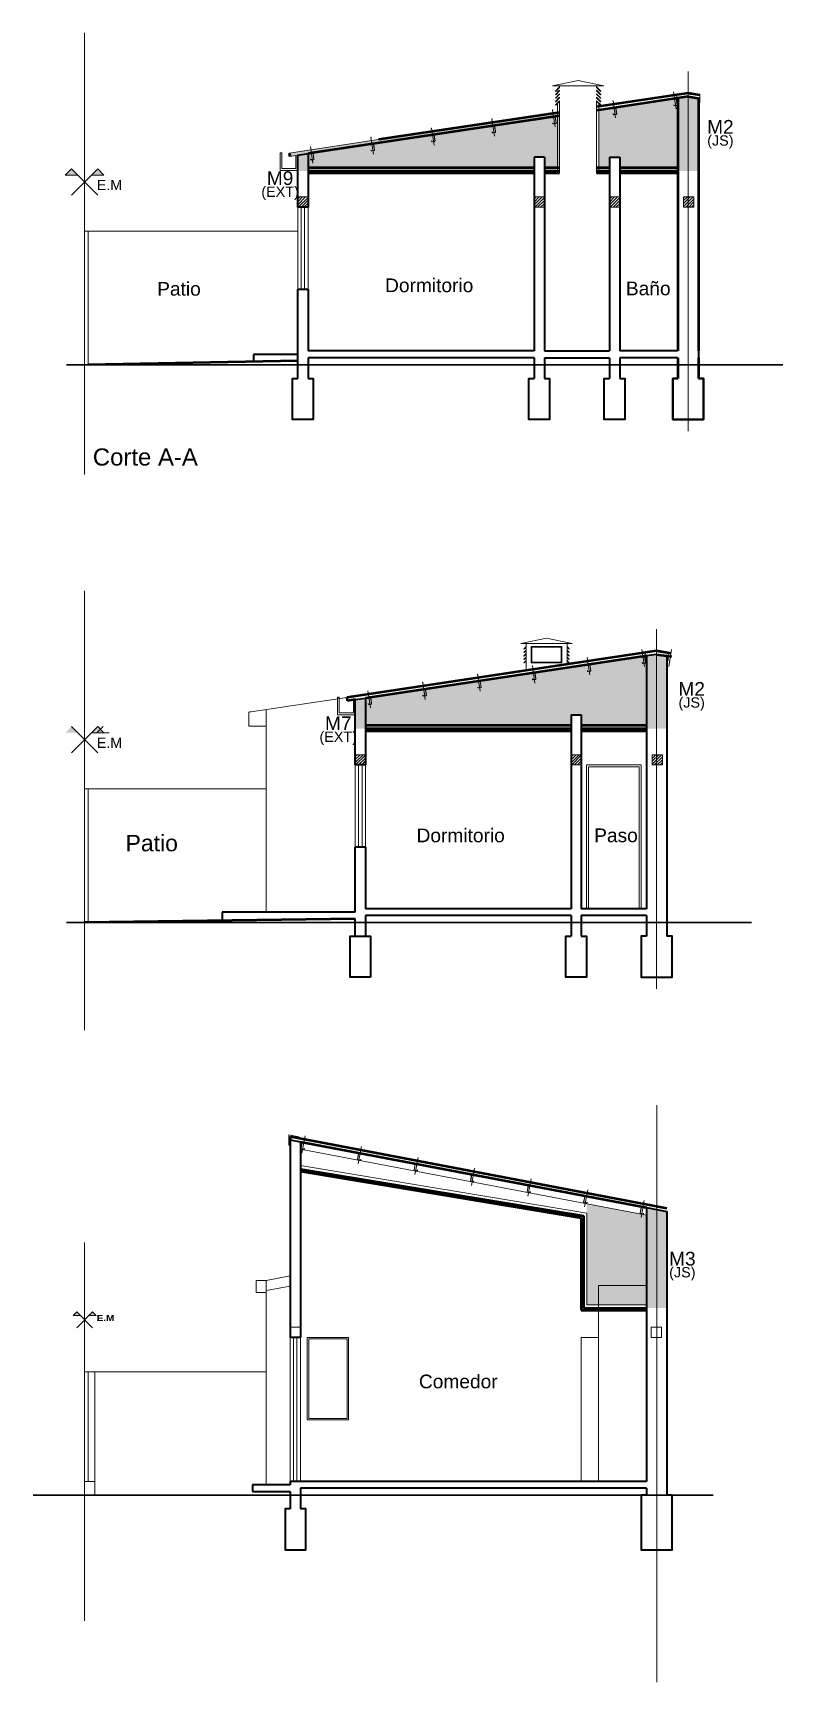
# Model space of a CAD drawing. Header units: millimetres. Extents: x 2761 to 2943, y 1816 to 1962.
# Drawn here: x 2848.55 to 2859.49, y 1832.33 to 1856.41 of the extents above; entities that cross this region are included whole.
import ezdxf
from ezdxf.enums import TextEntityAlignment as Align

# ---------------------------------------------------------------- set-up
doc = ezdxf.new("R2010")
doc.units = ezdxf.units.MM
doc.linetypes.add('DASHDOT', pattern=[25.4, 12.7, -6.35, 0, -6.35])
for name, color, linetype, lineweight in [('Aberturas', 1, 'Continuous', 18), ('Ambientes No climatizados', 3, 'Continuous', 15), ('Cotas', 1, 'Continuous', 15), ('Detalles', 3, 'Continuous', 15), ('Ejes', 3, 'DASHDOT', 13), ('Muros', 6, 'Continuous', 50), ('Muros de la envolvente térmica', 5, 'Continuous', 15), ('Textos', 3, 'Continuous', 9), ('Vistas', 1, 'Continuous', 20)]:
    doc.layers.add(name, color=color, linetype=linetype, lineweight=lineweight)
doc.styles.get("Standard").update_dxf_attribs({"font": 'arial.ttf'})
doc.linetypes.add('ZIGZAG', pattern='A,0.00254,-5.08,[131,ltypeshp.shx,S=5.08,R=0,X=-5.08,Y=0],-10.16,[131,ltypeshp.shx,S=5.08,R=180,X=5.08,Y=0],-5.08', length=20.32254)

# ---------------------------------------------------------------- blocks, each defined once
blk = doc.blocks.new('PCF C N10')
at = {"color": 0}
for p, q in [((-0.025, 0.008), (-0.025, 0.092)), ((-0.023, 0.008), (-0.023, 0.092)), ((0.017, 0.1), (-0.017, 0.1)), ((0.017, 0.098), (-0.017, 0.098)), ((0.017, 0.002), (-0.017, 0.002)), ((0.017, 0), (-0.017, 0)), ((0.023, 0.085), (0.023, 0.092)), ((0.023, 0.085), (0.025, 0.085)), ((0.023, 0.008), (0.023, 0.015)), ((0.023, 0.015), (0.025, 0.015)), ((0.025, 0.085), (0.025, 0.092)), ((0.025, 0.008), (0.025, 0.015))]:
    blk.add_line(p, q, dxfattribs=at)
for centre, radius, start, end in [((-0.017, 0.092), 0.008, 90, 180), ((-0.017, 0.008), 0.008, 180, 270), ((-0.017, 0.092), 0.006, 90, 180), ((-0.017, 0.008), 0.006, 180, 270), ((0.017, 0.092), 0.008, 360, 90), ((0.017, 0.092), 0.006, 360, 90), ((0.017, 0.008), 0.008, 270, 360), ((0.017, 0.008), 0.006, 270, 360)]:
    blk.add_arc(centre, radius, start, end, dxfattribs=at)

msp = doc.modelspace()

# ---------------------------------------------------------------- hatches: boundary and pattern name
at = {"layer": 'Ambientes No climatizados', "lineweight": 20}
h = msp.add_hatch(color=256, dxfattribs=at)
h.dxf.hatch_style = 1
h.paths.add_polyline_path([(2856.234, 1855.252), (2856.137, 1855.238), (2856.159, 1855.091), (2856.147, 1855.09, -0.645751), (2856.133, 1855.094), (2856.132, 1855.101), (2856.134, 1855.101), (2856.135, 1855.094, 0.414214), (2856.142, 1855.089), (2856.159, 1855.091), (2856.137, 1855.238), (2853.588, 1854.855), (2852.288, 1854.66), (2852.295, 1854.611), (2852.411, 1854.628), (2852.561, 1854.651), (2852.561, 1854.449), (2855.861, 1854.449), (2855.861, 1854.601), (2856.011, 1854.601), (2856.011, 1854.449), (2856.234, 1854.449)])
h.paths.add_polyline_path([(2855.239, 1855.037), (2855.24, 1855.038), (2855.239, 1855.044, -0.414214), (2855.245, 1855.051), (2855.278, 1855.056, -0.414214), (2855.285, 1855.051), (2855.287, 1855.052, 0.414214), (2855.278, 1855.058), (2855.244, 1855.053, 0.414214), (2855.237, 1855.044)], flags=16)
h.paths.add_polyline_path([(2855.252, 1854.961, 0.414214), (2855.259, 1854.956), (2855.293, 1854.959), (2855.259, 1854.956, -0.414214), (2855.252, 1854.961), (2855.249, 1854.968)], flags=16)
h.paths.add_polyline_path([(2854.403, 1854.919, 0.414214), (2854.394, 1854.926), (2854.361, 1854.921, 0.414214), (2854.354, 1854.912), (2854.355, 1854.905), (2854.357, 1854.905), (2854.356, 1854.912, -0.414214), (2854.361, 1854.919), (2854.395, 1854.924, -0.414214), (2854.401, 1854.919)], flags=16)
h.paths.add_polyline_path([(2854.409, 1854.827), (2854.375, 1854.824, -0.414214), (2854.368, 1854.829), (2854.365, 1854.836), (2854.368, 1854.829, 0.414214), (2854.375, 1854.824)], flags=16)
h.paths.add_polyline_path([(2856.143, 1855.087), (2856.176, 1855.094, 0.414214), (2856.181, 1855.101), (2856.168, 1855.184), (2856.17, 1855.184), (2856.181, 1855.101, -0.414214), (2856.176, 1855.094)], flags=16)
h.paths.add_polyline_path([(2856.122, 1855.17), (2856.121, 1855.177), (2856.123, 1855.177), (2856.124, 1855.17)], flags=16)
h.paths.add_polyline_path([(2853.52, 1854.787, 0.414214), (2853.511, 1854.793), (2853.477, 1854.788, 0.414214), (2853.47, 1854.779), (2853.471, 1854.772), (2853.473, 1854.773), (2853.472, 1854.779, -0.414214), (2853.477, 1854.786), (2853.511, 1854.791, -0.414214), (2853.518, 1854.786)], flags=16)
h.paths.add_polyline_path([(2853.526, 1854.694), (2853.492, 1854.691, -0.414214), (2853.485, 1854.696), (2853.482, 1854.703), (2853.485, 1854.696, 0.414214), (2853.492, 1854.691)], flags=16)
h.paths.add_polyline_path([(2852.636, 1854.654, 0.414214), (2852.627, 1854.661), (2852.594, 1854.656, 0.414214), (2852.587, 1854.647), (2852.588, 1854.64), (2852.59, 1854.64), (2852.589, 1854.647, -0.414214), (2852.594, 1854.654), (2852.628, 1854.659, -0.414214), (2852.634, 1854.654)], flags=16)
h.paths.add_polyline_path([(2852.642, 1854.562), (2852.608, 1854.559, -0.414214), (2852.601, 1854.564), (2852.598, 1854.57), (2852.601, 1854.564, 0.414214), (2852.608, 1854.559)], flags=16)
h.paths.add_polyline_path([(2857.961, 1855.403), (2857.943, 1855.393), (2857.943, 1855.458), (2856.804, 1855.287), (2856.804, 1855.248), (2856.804, 1854.449), (2856.961, 1854.449), (2856.961, 1854.601), (2857.111, 1854.601), (2857.111, 1854.449), (2857.961, 1854.449)])
h = msp.add_hatch(color=256, dxfattribs=at)
h.dxf.hatch_style = 1
h.paths.add_polyline_path([(2857.5, 1847.259), (2857.483, 1847.248), (2857.483, 1847.314), (2853.4, 1846.701), (2853.4, 1846.304), (2856.4, 1846.304), (2856.4, 1846.456), (2856.55, 1846.456), (2856.55, 1846.304), (2857.5, 1846.304)])
h = msp.add_hatch(color=256, dxfattribs=at)
h.dxf.hatch_style = 1
h.paths.add_polyline_path([(2857.5, 1839.151), (2856.63, 1839.317), (2856.63, 1839.18), (2856.63, 1837.842), (2856.801, 1837.842), (2856.801, 1838.121), (2857.5, 1838.121)])
h.paths.add_polyline_path([(2857.5, 1838.121), (2856.801, 1838.121), (2856.801, 1837.842), (2857.5, 1837.842)])
at = {"layer": 'Detalles', "lineweight": 20}
h = msp.add_hatch(dxfattribs=at)
h.set_pattern_fill('_USER', color=9, scale=0.03, angle=45, pattern_type=0)
h.set_pattern_definition([(45, (2679.182013, 924.383026), (-0.0212132034, 0.0212132034), [])])
h.paths.add_polyline_path([(2852.411, 1854.019), (2852.411, 1853.869), (2852.561, 1853.869), (2852.561, 1854.019)])
h = msp.add_hatch(dxfattribs=at)
h.set_pattern_fill('_USER', color=9, scale=0.03, angle=45, pattern_type=0)
h.set_pattern_definition([(45, (2675.932013, 924.383026), (-0.0212132034, 0.0212132034), [])])
h.paths.add_polyline_path([(2855.861, 1854.019), (2855.861, 1853.869), (2856.011, 1853.869), (2856.011, 1854.019)])
h = msp.add_hatch(dxfattribs=at)
h.set_pattern_fill('_USER', color=9, scale=0.03, angle=45, pattern_type=0)
h.set_pattern_definition([(45, (2677.032013, 924.383026), (-0.0212132034, 0.0212132034), [])])
h.paths.add_polyline_path([(2856.961, 1854.019), (2856.961, 1853.869), (2857.111, 1853.869), (2857.111, 1854.019)])
h = msp.add_hatch(dxfattribs=at)
h.set_pattern_fill('_USER', color=9, scale=0.03, angle=45, pattern_type=0)
h.set_pattern_definition([(45, (2722.964016, 947.021205), (-0.0212132034, 0.0212132034), [])])
h.paths.add_polyline_path([(2858.044, 1854.019), (2858.044, 1853.869), (2858.194, 1853.869), (2858.194, 1854.019)])
h = msp.add_hatch(dxfattribs=at)
h.set_pattern_fill('_USER', color=9, scale=0.03, angle=45, pattern_type=0)
h.set_pattern_definition([(45, (2680.021325, 916.238397), (-0.0212132034, 0.0212132034), [])])
h.paths.add_polyline_path([(2853.25, 1845.874), (2853.25, 1845.724), (2853.4, 1845.724), (2853.4, 1845.874)])
h = msp.add_hatch(dxfattribs=at)
h.set_pattern_fill('_USER', color=9, scale=0.03, angle=45, pattern_type=0)
h.set_pattern_definition([(45, (2676.471325, 916.238397), (-0.0212132034, 0.0212132034), [])])
h.paths.add_polyline_path([(2856.4, 1845.874), (2856.4, 1845.724), (2856.55, 1845.724), (2856.55, 1845.874)])
h = msp.add_hatch(dxfattribs=at)
h.set_pattern_fill('_USER', color=9, scale=0.03, angle=45, pattern_type=0)
h.set_pattern_definition([(45, (2722.503328, 938.876576), (-0.0212132034, 0.0212132034), [])])
h.paths.add_polyline_path([(2857.583, 1845.874), (2857.583, 1845.724), (2857.733, 1845.724), (2857.733, 1845.874)])
at = {"layer": 'Muros de la envolvente térmica', "lineweight": 20}
h = msp.add_hatch(color=256, dxfattribs=at)
h.dxf.hatch_style = 1
h.paths.add_polyline_path([(2858.111, 1855.483), (2857.961, 1855.461), (2857.961, 1854.399), (2858.111, 1854.399)])
h.paths.add_polyline_path([(2858.261, 1855.461), (2858.111, 1855.483), (2858.111, 1854.399), (2858.261, 1854.399)])
h.paths.add_polyline_path([(2852.561, 1854.651), (2852.411, 1854.628), (2852.411, 1854.399), (2852.561, 1854.399)])
h = msp.add_hatch(color=256, dxfattribs=at)
h.dxf.hatch_style = 1
h.paths.add_polyline_path([(2857.65, 1847.339), (2857.5, 1847.316), (2857.5, 1846.254), (2857.65, 1846.254)])
h.paths.add_polyline_path([(2857.8, 1847.316), (2857.65, 1847.339), (2857.65, 1846.254), (2857.8, 1846.254)])
h.paths.add_polyline_path([(2853.4, 1846.701), (2853.25, 1846.679), (2853.25, 1846.254), (2853.4, 1846.254)])
h = msp.add_hatch(color=256, dxfattribs=at)
h.dxf.hatch_style = 1
h.paths.add_polyline_path([(2857.8, 1839.202), (2857.651, 1839.23), (2857.651, 1837.792), (2857.8, 1837.792)])
h.paths.add_polyline_path([(2857.651, 1839.23), (2857.5, 1839.259), (2857.5, 1837.792), (2857.651, 1837.792)])
at = {"layer": 'Textos'}
h = msp.add_hatch(color=9, dxfattribs=at)
h.paths.add_polyline_path([(2849.108, 1854.429), (2849.018, 1854.337), (2849.2, 1854.337)])
h.paths.add_polyline_path([(2849.492, 1854.429), (2849.4, 1854.337), (2849.581, 1854.337)])
h = msp.add_hatch(color=9, dxfattribs=at)
h.paths.add_polyline_path([(2849.108, 1846.285), (2849.019, 1846.193), (2849.2, 1846.193)])
h.paths.add_polyline_path([(2849.492, 1846.285), (2849.4, 1846.193), (2849.582, 1846.193)])
h = msp.add_hatch(color=9, dxfattribs=at)
h.paths.add_polyline_path([(2849.185, 1837.737), (2849.131, 1837.682), (2849.24, 1837.682)])
h.paths.add_polyline_path([(2849.415, 1837.737), (2849.36, 1837.682), (2849.469, 1837.682)])

# ---------------------------------------------------------------- linework, layer by layer
at = {"layer": 'Aberturas', "color": 9}
for p, q in [((2852.411, 1853.869), (2852.411, 1852.669)), ((2852.461, 1853.869), (2852.461, 1852.669)), ((2852.511, 1853.869), (2852.511, 1852.669)), ((2852.561, 1853.869), (2852.561, 1852.669)), ((2853.25, 1845.724), (2853.25, 1844.524)), ((2853.3, 1845.724), (2853.3, 1844.524)), ((2853.35, 1845.724), (2853.35, 1844.524)), ((2853.4, 1845.724), (2853.4, 1844.524))]:
    msp.add_line(p, q, dxfattribs=at)
at = {"layer": 'Aberturas', "color": 9, "lineweight": 20}
for p, q in [((2852.3, 1837.362), (2852.3, 1835.262)), ((2852.35, 1837.362), (2852.35, 1835.262)), ((2852.4, 1837.362), (2852.4, 1835.262)), ((2852.45, 1837.362), (2852.45, 1835.262))]:
    msp.add_line(p, q, dxfattribs=at)
at = {"layer": 'Aberturas', "color": 9}
for points in [[(2857.424, 1843.624), (2856.624, 1843.624), (2856.624, 1845.724), (2857.424, 1845.724)], [(2857.394, 1843.624), (2856.654, 1843.624), (2856.654, 1845.694), (2857.394, 1845.694)]]:
    msp.add_lwpolyline(points, close=True, dxfattribs=at)
at = {"layer": 'Aberturas', "color": 9, "lineweight": 20}
for points in [[(2852.551, 1837.362), (2853.151, 1837.362), (2853.151, 1836.162), (2852.551, 1836.162)], [(2852.571, 1837.342), (2853.131, 1837.342), (2853.131, 1836.182), (2852.571, 1836.182)]]:
    msp.add_lwpolyline(points, close=True, dxfattribs=at)
at = {"layer": 'Cotas', "color": 9, "lineweight": 50}
for p, q in [((2857.961, 1855.461), (2857.961, 1851.769)), ((2858.261, 1855.461), (2858.261, 1851.769)), ((2857.961, 1851.669), (2857.961, 1851.369)), ((2858.261, 1851.669), (2858.261, 1851.369))]:
    msp.add_line(p, q, dxfattribs=at)
at = {"layer": 'Detalles', "color": 9, "lineweight": 5}
for p, q in [((2856.504, 1855.718), (2856.129, 1855.643)), ((2856.879, 1855.643), (2856.504, 1855.718)), ((2856.879, 1855.643), (2856.129, 1855.643)), ((2856.234, 1855.643), (2856.234, 1855.618)), ((2856.234, 1855.576), (2856.234, 1855.568)), ((2856.234, 1855.525), (2856.234, 1855.517)), ((2856.234, 1855.474), (2856.234, 1855.466)), ((2856.774, 1855.643), (2856.774, 1855.618)), ((2856.774, 1855.576), (2856.774, 1855.568)), ((2856.774, 1855.525), (2856.774, 1855.517)), ((2856.774, 1855.474), (2856.774, 1855.466)), ((2856.204, 1855.248), (2856.204, 1855.386)), ((2856.204, 1855.248), (2856.204, 1854.369)), ((2856.234, 1855.424), (2856.234, 1854.369)), ((2856.774, 1855.424), (2856.774, 1854.369)), ((2856.804, 1855.248), (2856.804, 1855.386)), ((2856.804, 1855.248), (2856.804, 1854.369)), ((2856.043, 1847.573), (2855.668, 1847.498)), ((2856.418, 1847.498), (2855.668, 1847.498)), ((2855.743, 1847.103), (2855.743, 1847.498)), ((2856.418, 1847.498), (2856.043, 1847.573)), ((2856.343, 1847.193), (2856.343, 1847.498))]:
    msp.add_line(p, q, dxfattribs=at)
at = {"layer": 'Detalles', "color": 9, "lineweight": 20}
for p, q in [((2857.934, 1855.305), (2857.897, 1855.552)), ((2856.167, 1855.04), (2856.13, 1855.287)), ((2857.05, 1855.173), (2857.013, 1855.42)), ((2854.4, 1854.775), (2854.363, 1855.022)), ((2855.283, 1854.907), (2855.246, 1855.155)), ((2852.633, 1854.51), (2852.596, 1854.757)), ((2853.516, 1854.642), (2853.479, 1854.89)), ((2856.673, 1847.04), (2856.636, 1847.288)), ((2857.473, 1847.16), (2857.436, 1847.408)), ((2857.828, 1847.16), (2857.865, 1847.408)), ((2855.072, 1846.8), (2855.035, 1847.048)), ((2855.873, 1846.92), (2855.836, 1847.168)), ((2853.472, 1846.56), (2853.435, 1846.807)), ((2854.272, 1846.68), (2854.235, 1846.928)), ((2852.518, 1840.308), (2852.47, 1840.057)), ((2852.45, 1840.113), (2857.5, 1839.151)), ((2853.343, 1840.15), (2853.295, 1839.899)), ((2852.45, 1839.873), (2856.63, 1839.18)), ((2854.168, 1839.993), (2854.12, 1839.742)), ((2854.993, 1839.836), (2854.946, 1839.585)), ((2855.819, 1839.678), (2855.771, 1839.428)), ((2856.644, 1839.521), (2856.596, 1839.271)), ((2857.469, 1839.364), (2857.422, 1839.114)), ((2856.63, 1839.18), (2856.63, 1837.842)), ((2856.63, 1837.842), (2857.5, 1837.842))]:
    msp.add_line(p, q, dxfattribs=at)
at = {"layer": 'Detalles', "color": 9, "lineweight": 50}
for p, q in [((2852.411, 1851.624), (2849.35, 1851.569)), ((2853.25, 1843.479), (2849.3, 1843.424))]:
    msp.add_line(p, q, dxfattribs=at)
at = {"layer": 'Detalles', "color": 9, "lineweight": 5}
for points in [[(2856.234, 1855.618), (2856.176, 1855.56), (2856.172, 1855.564), (2856.234, 1855.626)], [(2856.234, 1855.568), (2856.176, 1855.51), (2856.172, 1855.514), (2856.234, 1855.576)], [(2856.234, 1855.517), (2856.176, 1855.459), (2856.172, 1855.463), (2856.234, 1855.525)], [(2856.234, 1855.466), (2856.176, 1855.408), (2856.172, 1855.412), (2856.234, 1855.474)], [(2856.774, 1855.618), (2856.831, 1855.56), (2856.835, 1855.564), (2856.774, 1855.626)], [(2856.774, 1855.568), (2856.831, 1855.51), (2856.835, 1855.514), (2856.774, 1855.576)], [(2856.774, 1855.517), (2856.831, 1855.459), (2856.835, 1855.463), (2856.774, 1855.525)], [(2856.774, 1855.466), (2856.831, 1855.408), (2856.835, 1855.412), (2856.774, 1855.474)], [(2856.234, 1855.416), (2856.176, 1855.358), (2856.172, 1855.362), (2856.234, 1855.424)], [(2856.774, 1855.416), (2856.831, 1855.358), (2856.835, 1855.362), (2856.774, 1855.424)], [(2855.743, 1847.444), (2855.715, 1847.416), (2855.711, 1847.42), (2855.743, 1847.452)], [(2855.743, 1847.393), (2855.715, 1847.365), (2855.711, 1847.369), (2855.743, 1847.401)], [(2855.743, 1847.342), (2855.715, 1847.314), (2855.711, 1847.318), (2855.743, 1847.35)], [(2855.743, 1847.292), (2855.715, 1847.264), (2855.711, 1847.268), (2855.743, 1847.3)], [(2855.743, 1847.241), (2855.715, 1847.213), (2855.711, 1847.217), (2855.743, 1847.249)], [(2856.343, 1847.444), (2856.371, 1847.416), (2856.375, 1847.42), (2856.343, 1847.452)], [(2856.343, 1847.393), (2856.371, 1847.365), (2856.375, 1847.369), (2856.343, 1847.401)], [(2856.343, 1847.342), (2856.371, 1847.314), (2856.375, 1847.318), (2856.343, 1847.35)], [(2856.343, 1847.292), (2856.371, 1847.264), (2856.375, 1847.268), (2856.343, 1847.3)], [(2856.343, 1847.241), (2856.371, 1847.213), (2856.375, 1847.217), (2856.343, 1847.249)]]:
    msp.add_lwpolyline(points, dxfattribs=at)
at = {"layer": 'Detalles', "color": 9, "lineweight": 20}
for points in [[(2858.111, 1855.534), (2858.111, 1855.548), (2857.943, 1855.519), (2857.943, 1855.393), (2857.961, 1855.403)], [(2858.111, 1855.534), (2858.111, 1855.548), (2858.279, 1855.52), (2858.279, 1855.393), (2858.261, 1855.403)], [(2852.384, 1854.624), (2852.384, 1854.433), (2852.178, 1854.433), (2852.178, 1854.662), (2852.154, 1854.662), (2852.154, 1854.404), (2852.411, 1854.404)], [(2857.65, 1847.389), (2857.65, 1847.404), (2857.483, 1847.374), (2857.483, 1847.248), (2857.5, 1847.259)], [(2857.65, 1847.389), (2857.65, 1847.404), (2857.818, 1847.376), (2857.818, 1847.248), (2857.8, 1847.259)], [(2853.223, 1846.675), (2853.223, 1846.483), (2853.017, 1846.483), (2853.017, 1846.712), (2852.993, 1846.712), (2852.993, 1846.454), (2853.25, 1846.454)], [(2852.3, 1840.173), (2852.3, 1840.173), (2852.281, 1840.173), (2852.281, 1840.324), (2852.427, 1840.295), (2852.423, 1840.278)]]:
    msp.add_lwpolyline(points, dxfattribs=at)
for points in [[(2852.561, 1853.869), (2852.411, 1853.869), (2852.411, 1854.019), (2852.561, 1854.019)], [(2856.011, 1853.869), (2855.861, 1853.869), (2855.861, 1854.019), (2856.011, 1854.019)], [(2857.111, 1853.869), (2856.961, 1853.869), (2856.961, 1854.019), (2857.111, 1854.019)], [(2858.194, 1853.869), (2858.044, 1853.869), (2858.044, 1854.019), (2858.194, 1854.019)], [(2853.4, 1845.724), (2853.25, 1845.724), (2853.25, 1845.874), (2853.4, 1845.874)], [(2856.55, 1845.724), (2856.4, 1845.724), (2856.4, 1845.874), (2856.55, 1845.874)], [(2857.733, 1845.724), (2857.583, 1845.724), (2857.583, 1845.874), (2857.733, 1845.874)], [(2852.3, 1837.362), (2852.45, 1837.362), (2852.45, 1837.512), (2852.3, 1837.512)], [(2857.569, 1837.362), (2857.719, 1837.362), (2857.719, 1837.512), (2857.569, 1837.512)]]:
    msp.add_lwpolyline(points, close=True, dxfattribs=at)
at = {"layer": 'Detalles', "color": 9, "lineweight": 5}
for points in [[(2856.268, 1847.213), (2855.818, 1847.213), (2855.818, 1847.452), (2856.268, 1847.452)], [(2856.258, 1847.223), (2855.828, 1847.223), (2855.828, 1847.442), (2856.258, 1847.442)]]:
    msp.add_lwpolyline(points, close=True, dxfattribs=at)
at = {"layer": 'Detalles', "color": 9, "lineweight": 20}
for p in [(2856.13, 1855.287), (2857.013, 1855.42), (2854.363, 1855.022), (2855.246, 1855.155), (2853.479, 1854.89), (2856.636, 1847.288), (2855.035, 1847.048), (2855.836, 1847.168), (2854.235, 1846.928)]:
    msp.add_point(p, dxfattribs=at)
at = {"layer": 'Ejes', "color": 9}
for p, q in [((2849.3, 1856.413), (2849.3, 1849.965)), ((2858.111, 1855.851), (2858.111, 1850.598)), ((2849.3, 1848.268), (2849.3, 1841.85)), ((2857.65, 1847.707), (2857.65, 1842.453)), ((2857.651, 1840.757), (2857.651, 1832.332)), ((2849.3, 1838.75), (2849.3, 1833.224))]:
    msp.add_line(p, q, dxfattribs=at)
at = {"layer": 'Muros', "color": 9}
for p, q in [((2858.111, 1855.534), (2856.774, 1855.333)), ((2858.111, 1855.483), (2856.774, 1855.283)), ((2858.111, 1855.534), (2858.279, 1855.509)), ((2858.111, 1855.483), (2858.279, 1855.458)), ((2856.234, 1855.202), (2852.561, 1854.651)), ((2856.234, 1855.252), (2853.588, 1854.855)), ((2852.288, 1854.66), (2852.295, 1854.611)), ((2852.561, 1854.399), (2855.861, 1854.399)), ((2852.561, 1854.369), (2855.861, 1854.369)), ((2856.011, 1854.399), (2856.234, 1854.399)), ((2856.011, 1854.369), (2856.234, 1854.369)), ((2856.774, 1854.399), (2856.961, 1854.399)), ((2856.774, 1854.369), (2856.961, 1854.369)), ((2857.111, 1854.399), (2857.961, 1854.399)), ((2857.111, 1854.369), (2857.961, 1854.369)), ((2857.65, 1847.389), (2853.127, 1846.711)), ((2857.5, 1847.316), (2853.4, 1846.701)), ((2857.65, 1847.389), (2857.857, 1847.358)), ((2857.65, 1847.339), (2857.867, 1847.306)), ((2853.127, 1846.711), (2853.134, 1846.661)), ((2853.25, 1846.679), (2853.134, 1846.661)), ((2853.4, 1846.254), (2856.4, 1846.254)), ((2853.4, 1846.224), (2856.4, 1846.224)), ((2856.55, 1846.254), (2857.5, 1846.254)), ((2856.55, 1846.224), (2857.5, 1846.224)), ((2852.31, 1840.299), (2857.8, 1839.253)), ((2852.45, 1840.222), (2857.5, 1839.259)), ((2852.45, 1839.823), (2856.58, 1839.138)), ((2852.45, 1839.792), (2856.55, 1839.112)), ((2856.55, 1839.112), (2856.55, 1837.762)), ((2856.58, 1839.138), (2856.58, 1837.792)), ((2856.55, 1837.762), (2857.5, 1837.762)), ((2856.58, 1837.792), (2857.5, 1837.792))]:
    msp.add_line(p, q, dxfattribs=at)
at = {"layer": 'Muros', "color": 9, "lineweight": 35}
for p, q in [((2858.111, 1855.483), (2857.961, 1855.461)), ((2857.961, 1855.461), (2857.961, 1851.769)), ((2858.111, 1855.483), (2858.261, 1855.461)), ((2858.261, 1855.461), (2858.261, 1851.369)), ((2855.861, 1855.146), (2856.011, 1855.168)), ((2855.861, 1854.601), (2855.861, 1851.769)), ((2856.011, 1854.601), (2855.861, 1854.601)), ((2856.011, 1854.601), (2856.011, 1851.769)), ((2856.961, 1854.601), (2856.961, 1851.769)), ((2856.961, 1854.601), (2857.111, 1854.601)), ((2857.111, 1854.601), (2857.111, 1851.769)), ((2852.561, 1853.869), (2852.411, 1853.869)), ((2852.561, 1852.669), (2852.411, 1852.669)), ((2852.411, 1851.719), (2851.767, 1851.719)), ((2851.767, 1851.719), (2851.767, 1851.608)), ((2855.861, 1851.769), (2852.561, 1851.769)), ((2855.861, 1851.669), (2852.561, 1851.669)), ((2855.861, 1851.669), (2855.861, 1851.369)), ((2856.011, 1851.769), (2856.961, 1851.769)), ((2856.011, 1851.669), (2856.011, 1851.369)), ((2856.011, 1851.669), (2856.961, 1851.669)), ((2856.961, 1851.669), (2856.961, 1851.369)), ((2857.961, 1851.769), (2857.111, 1851.769)), ((2857.111, 1851.669), (2857.111, 1851.369)), ((2857.961, 1851.669), (2857.111, 1851.669)), ((2857.961, 1851.669), (2857.961, 1851.369)), ((2857.65, 1847.339), (2857.5, 1847.316)), ((2857.5, 1847.316), (2857.5, 1843.624)), ((2857.65, 1847.339), (2857.8, 1847.316)), ((2857.8, 1847.316), (2857.8, 1843.224)), ((2856.4, 1846.456), (2856.4, 1843.624)), ((2856.4, 1846.456), (2856.55, 1846.456)), ((2856.55, 1846.456), (2856.55, 1843.624)), ((2853.4, 1845.724), (2853.25, 1845.724)), ((2853.4, 1844.524), (2853.25, 1844.524)), ((2853.25, 1843.574), (2851.307, 1843.574)), ((2851.307, 1843.574), (2851.307, 1843.455)), ((2856.4, 1843.624), (2853.4, 1843.624)), ((2856.4, 1843.524), (2853.4, 1843.524)), ((2856.4, 1843.524), (2856.4, 1843.224)), ((2857.5, 1843.624), (2856.55, 1843.624)), ((2856.55, 1843.524), (2856.55, 1843.224)), ((2857.5, 1843.524), (2856.55, 1843.524)), ((2857.5, 1843.524), (2857.5, 1843.224)), ((2852.3, 1840.25), (2852.3, 1837.362)), ((2852.45, 1840.222), (2852.45, 1837.362)), ((2857.5, 1839.259), (2857.5, 1835.262)), ((2857.5, 1839.259), (2857.8, 1839.202)), ((2857.8, 1839.202), (2857.8, 1835.062)), ((2852.3, 1835.212), (2851.749, 1835.212)), ((2851.749, 1835.212), (2851.749, 1835.112)), ((2857.5, 1835.262), (2852.3, 1835.262)), ((2852.3, 1835.262), (2852.3, 1835.212)), ((2851.749, 1835.112), (2852.3, 1835.112)), ((2852.3, 1835.112), (2852.3, 1834.862)), ((2857.5, 1835.162), (2852.45, 1835.162)), ((2852.45, 1835.162), (2852.45, 1834.862)), ((2857.5, 1835.162), (2857.5, 1835.062))]:
    msp.add_line(p, q, dxfattribs=at)
at = {"layer": 'Muros', "color": 9, "linetype": 'ZIGZAG', "ltscale": 0.003}
for p, q in [((2852.561, 1854.449), (2855.861, 1854.449)), ((2856.011, 1854.449), (2856.234, 1854.449)), ((2856.774, 1854.449), (2856.961, 1854.449)), ((2857.111, 1854.449), (2857.961, 1854.449)), ((2853.4, 1846.304), (2856.4, 1846.304)), ((2856.55, 1846.304), (2857.5, 1846.304))]:
    msp.add_line(p, q, dxfattribs=at)
at = {"layer": 'Muros', "color": 9, "lineweight": 35}
for points in [[(2852.411, 1853.869), (2852.411, 1854.628), (2852.561, 1854.651), (2852.561, 1853.869)], [(2852.411, 1851.369), (2852.411, 1852.669)], [(2852.561, 1852.669), (2852.561, 1851.769)], [(2852.561, 1851.669), (2852.561, 1851.369)], [(2852.561, 1851.369), (2852.636, 1851.369), (2852.636, 1850.769), (2852.336, 1850.769), (2852.336, 1851.369), (2852.411, 1851.369)], [(2856.011, 1851.369), (2856.086, 1851.369), (2856.086, 1850.769), (2855.786, 1850.769), (2855.786, 1851.369), (2855.861, 1851.369)], [(2857.111, 1851.369), (2857.186, 1851.369), (2857.186, 1850.769), (2856.886, 1850.769), (2856.886, 1851.369), (2856.961, 1851.369)], [(2858.261, 1851.369), (2858.336, 1851.369), (2858.336, 1850.769), (2857.886, 1850.769), (2857.886, 1851.369), (2857.961, 1851.369)], [(2857.961, 1851.369), (2857.886, 1851.369), (2857.886, 1850.769), (2858.336, 1850.769), (2858.336, 1851.369), (2858.261, 1851.369)], [(2853.25, 1845.724), (2853.25, 1846.679), (2853.4, 1846.701), (2853.4, 1845.724)], [(2853.25, 1843.574), (2853.25, 1844.524)], [(2853.4, 1844.524), (2853.4, 1843.624)], [(2853.25, 1843.224), (2853.25, 1843.479)], [(2853.4, 1843.524), (2853.4, 1843.224)], [(2856.55, 1843.224), (2856.625, 1843.224), (2856.625, 1842.624), (2856.325, 1842.624), (2856.325, 1843.224), (2856.4, 1843.224)], [(2857.5, 1843.224), (2857.425, 1843.224), (2857.425, 1842.624), (2857.875, 1842.624), (2857.875, 1843.224), (2857.8, 1843.224)], [(2852.3, 1840.25), (2852.45, 1840.222)], [(2852.45, 1837.362), (2852.3, 1837.362)], [(2857.5, 1835.062), (2857.426, 1835.062), (2857.426, 1834.262), (2857.876, 1834.262), (2857.876, 1835.062), (2857.8, 1835.062)], [(2852.3, 1834.862), (2852.227, 1834.862), (2852.227, 1834.262), (2852.527, 1834.262), (2852.527, 1834.862), (2852.45, 1834.862)]]:
    msp.add_lwpolyline(points, dxfattribs=at)
msp.add_lwpolyline([(2853.475, 1842.624), (2853.175, 1842.624), (2853.175, 1843.224), (2853.475, 1843.224)], close=True, dxfattribs=at)
at = {"layer": 'Muros', "color": 9}
msp.add_lwpolyline([(2852.3, 1840.25), (2852.31, 1840.299)], dxfattribs=at)
at = {"layer": 'Textos', "color": 9}
for p, q in [((2849.108, 1854.429), (2849.018, 1854.337)), ((2849.2, 1854.337), (2849.018, 1854.337)), ((2849.108, 1854.429), (2849.492, 1854.045)), ((2849.108, 1854.045), (2849.492, 1854.429)), ((2849.581, 1854.337), (2849.4, 1854.337)), ((2849.492, 1854.429), (2849.581, 1854.337)), ((2849.108, 1846.285), (2849.492, 1845.901)), ((2849.108, 1845.901), (2849.492, 1846.285)), ((2849.569, 1846.285), (2849.48, 1846.193)), ((2849.492, 1846.285), (2849.582, 1846.193)), ((2849.582, 1846.193), (2849.4, 1846.193)), ((2849.661, 1846.193), (2849.48, 1846.193)), ((2849.185, 1837.737), (2849.131, 1837.682)), ((2849.24, 1837.682), (2849.131, 1837.682)), ((2849.185, 1837.737), (2849.415, 1837.506)), ((2849.185, 1837.506), (2849.415, 1837.737)), ((2849.469, 1837.682), (2849.36, 1837.682)), ((2849.415, 1837.737), (2849.469, 1837.682))]:
    msp.add_line(p, q, dxfattribs=at)
at = {"layer": 'Vistas', "color": 9, "lineweight": 20}
for p, q in [((2853.588, 1854.855), (2852.288, 1854.66)), ((2852.295, 1854.611), (2852.411, 1854.628)), ((2852.411, 1853.519), (2849.3, 1853.519)), ((2849.3, 1853.519), (2849.3, 1851.569)), ((2849.35, 1853.519), (2849.35, 1851.569)), ((2853.127, 1846.711), (2851.695, 1846.496)), ((2851.95, 1846.534), (2851.95, 1843.574)), ((2851.95, 1845.374), (2849.3, 1845.374)), ((2849.3, 1845.374), (2849.3, 1843.424)), ((2849.35, 1845.374), (2849.35, 1843.424)), ((2852.3, 1838.262), (2851.95, 1838.195)), ((2851.95, 1838.195), (2851.95, 1835.212)), ((2852.3, 1838.114), (2851.95, 1838.048)), ((2856.801, 1838.121), (2856.801, 1835.262)), ((2856.801, 1838.121), (2857.5, 1838.121)), ((2856.55, 1837.362), (2856.55, 1835.262)), ((2856.55, 1837.362), (2856.801, 1837.362)), ((2849.45, 1836.862), (2851.95, 1836.862))]:
    msp.add_line(p, q, dxfattribs=at)
at = {"layer": 'Vistas', "color": 9, "lineweight": 30}
for p, q in [((2849.038, 1851.569), (2859.494, 1851.569)), ((2849.038, 1843.424), (2859.033, 1843.424)), ((2858.475, 1835.062), (2848.547, 1835.062))]:
    msp.add_line(p, q, dxfattribs=at)
at = {"layer": 'Vistas', "color": 9, "lineweight": 20}
msp.add_lwpolyline([(2851.708, 1846.498), (2851.708, 1846.498), (2851.708, 1846.498), (2851.72, 1846.5), (2851.695, 1846.496), (2851.695, 1846.29), (2851.953, 1846.29)], dxfattribs=at)
for points in [[(2851.95, 1838.195), (2851.803, 1838.195), (2851.803, 1838.019), (2851.95, 1838.019)], [(2849.3, 1836.862), (2849.35, 1836.862), (2849.35, 1835.262), (2849.3, 1835.262)], [(2849.3, 1836.862), (2849.45, 1836.862), (2849.45, 1835.262), (2849.3, 1835.262)], [(2849.45, 1835.262), (2849.3, 1835.262), (2849.3, 1835.062), (2849.45, 1835.062)]]:
    msp.add_lwpolyline(points, close=True, dxfattribs=at)

# ---------------------------------------------------------------- block references
at = {"layer": 'Detalles', "color": 9, "lineweight": 20, "rotation": 188.5307656100462}
for p in [(2857.912, 1855.453), (2857.028, 1855.321), (2855.261, 1855.056), (2856.145, 1855.188), (2853.494, 1854.791), (2854.377, 1854.923), (2852.61, 1854.658), (2857.451, 1847.309), (2855.85, 1847.069), (2856.651, 1847.189), (2854.25, 1846.829), (2855.05, 1846.949), (2853.45, 1846.709)]:
    msp.add_blockref('PCF C N10', p, dxfattribs=at)
at = {"layer": 'Detalles', "color": 9, "lineweight": 20, "xscale": -1, "rotation": 169.2096655938015}
for p in [(2852.499, 1840.212), (2853.325, 1840.054), (2854.15, 1839.897), (2854.975, 1839.74), (2855.801, 1839.583), (2856.626, 1839.426), (2857.451, 1839.268)]:
    msp.add_blockref('PCF C N10', p, dxfattribs=at)

# ---------------------------------------------------------------- texts
at = {"layer": 'Textos', "color": 18, "lineweight": 20}
for s, height, p in [('M2', 0.2, (2858.58, 1854.942)), ('(JS)', 0.15, (2858.58, 1854.768)), ('M9', 0.2, (2852.153, 1854.193)), ('(EXT)', 0.15, (2852.153, 1854.02)), ('M2', 0.2, (2858.161, 1846.734)), ('(JS)', 0.15, (2858.161, 1846.561)), ('M7', 0.2, (2853.002, 1846.233)), ('(EXT)', 0.15, (2853.002, 1846.06)), ('M3', 0.2, (2858.025, 1838.414)), ('(JS)', 0.15, (2858.025, 1838.241))]:
    msp.add_text(s, height=height, dxfattribs=at).set_placement(p, align=Align.CENTER)
at = {"layer": 'Textos', "color": 9, "lineweight": 20}
for s, height, p in [('Patio', 0.2, (2850.359, 1852.577)), ('Dormitorio', 0.2, (2853.686, 1852.628)), ('Baño', 0.2, (2857.201, 1852.583)), ('Corte A-A', 0.25, (2849.42, 1850.096)), ('Patio', 0.24, (2849.898, 1844.463)), ('Dormitorio', 0.2, (2854.145, 1844.595)), ('Paso', 0.2, (2856.738, 1844.596))]:
    msp.add_text(s, height=height, dxfattribs=at).set_placement(p)
at = {"layer": 'Textos', "color": 9, "attachment_point": 3}
for s, insert, char_height, width in [('{\\fArial|b0|i0|c0|p34;E.M}', (2849.849, 1854.268), 0.15, 2.1098), ('{\\fArial|b0|i0|c0|p34;E.M}', (2849.849, 1846.123), 0.15, 2.1098), ('{\\fArial Black|b0|i0|c0|p34;E.M}', (2849.734, 1837.692), 0.09, 1.26588)]:
    msp.add_mtext(s, dxfattribs=dict(at, insert=insert, char_height=char_height, width=width))
at = {"layer": 'Textos', "color": 9, "lineweight": 20, "insert": (2855.329, 1836.821), "char_height": 0.2, "width": 1.47542, "attachment_point": 3}
msp.add_mtext('{\\fArial|b0|i0|c0|p34;Comedor}', dxfattribs=at)

doc.saveas('drawing.dxf')
